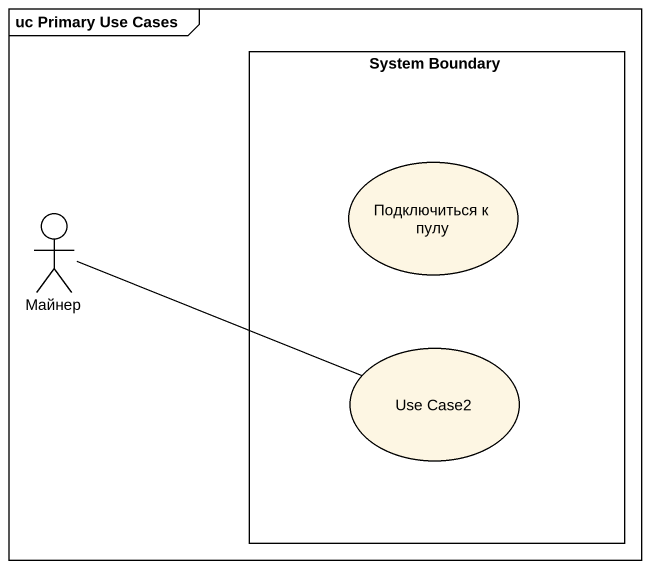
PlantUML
@startuml
mainframe uc Primary Use Cases
rectangle "System Boundary" as System_Boundary {
  usecase "Подключиться к пулу" as Подключиться_к_пулу
  usecase "Use Case2" as Use_Case2
}
actor Майнер
Майнер -right- Use_Case2
@enduml
